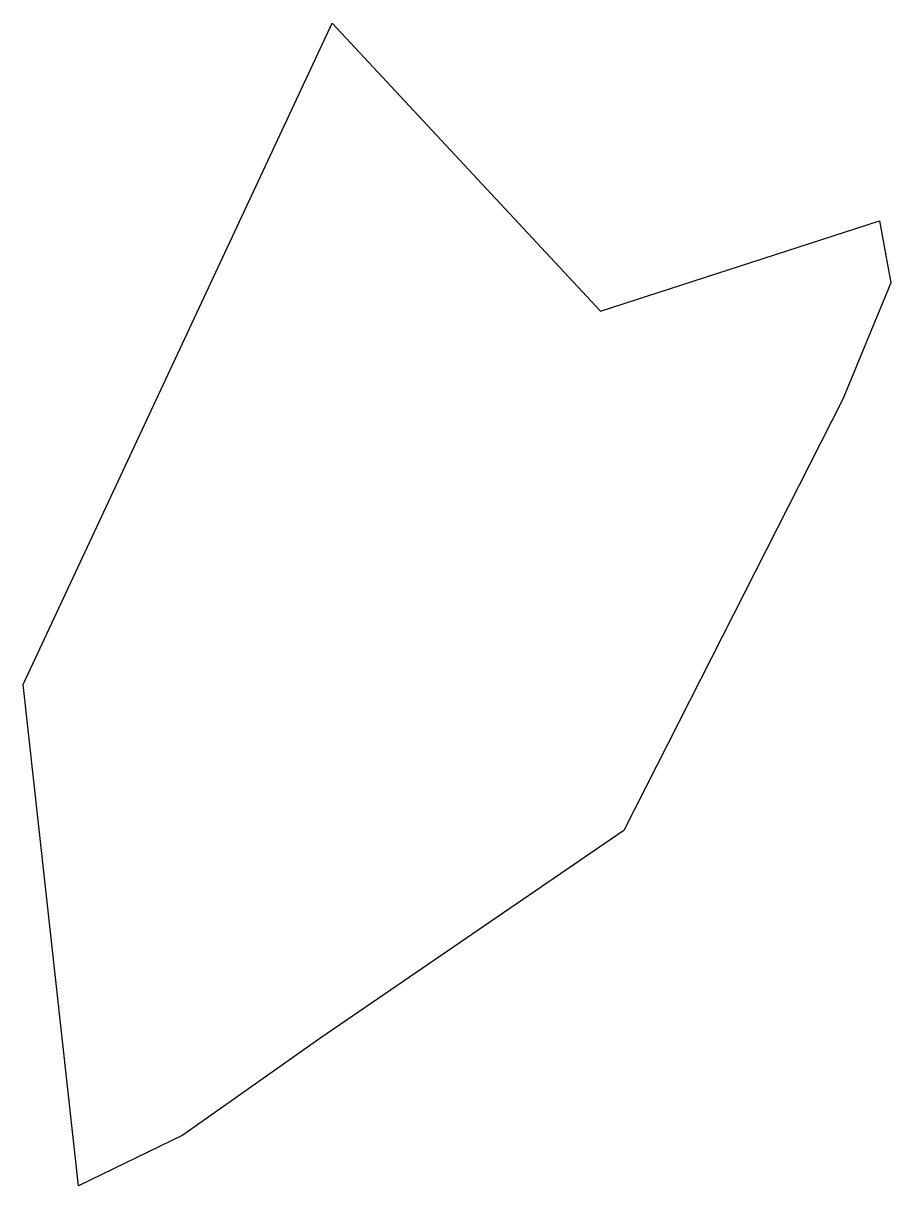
# Model space of a CAD drawing. Header units: millimetres. Extents: x 614616.5 to 614648.9, y 1316502 to 1316545.5.
import ezdxf

# ---------------------------------------------------------------- set-up
doc = ezdxf.new("R2010")
doc.units = ezdxf.units.MM

msp = doc.modelspace()

# ---------------------------------------------------------------- linework, layer by layer
at = {"elevation": 63.402}
msp.add_lwpolyline([(614648.476, 1316538.069), (614648.89, 1316535.753), (614647.099, 1316531.402), (614638.916, 1316515.284), (614627.602, 1316507.535), (614622.435, 1316503.902), (614618.536, 1316502.008), (614616.478, 1316520.746), (614628.025, 1316545.459), (614638.046, 1316534.693), (614648.476, 1316538.069)], dxfattribs=at)

doc.saveas('drawing.dxf')
